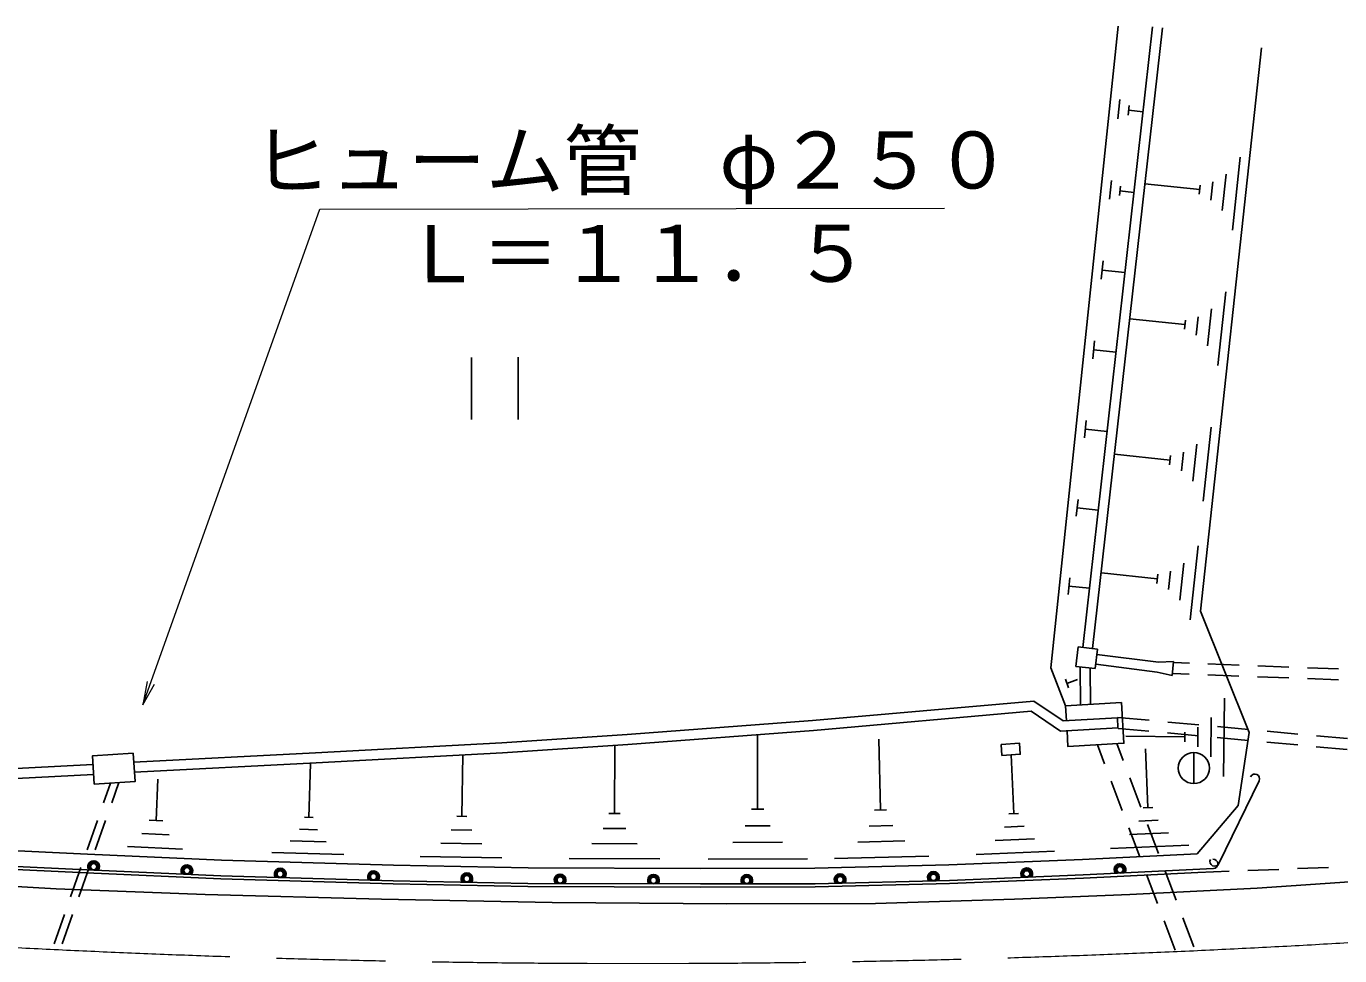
# Model space of a CAD drawing. Units: millimetres, scale not verified. Extents: x 40000 to 680000, y 20000 to 380000.
# Drawn here: x 226566 to 268768, y 278818 to 308673 of the extents above; entities that cross this region are included whole.
import ezdxf
from ezdxf.enums import TextEntityAlignment as Align

# ---------------------------------------------------------------- set-up
doc = ezdxf.new("R2010")
doc.units = ezdxf.units.MM
doc.header["$LTSCALE"] = 1000
doc.linetypes.add('CHAIN', pattern=[18.5, 12, -1.5, 3.5, -1.5])
for name, color, linetype, lineweight in [('M-BGD', 7, 'Continuous', 25), ('M-BMK', 2, 'CHAIN', 13), ('M-STR-HTXT', 7, 'Continuous', 13), ('M-STR-STRC', 7, 'Continuous', 25)]:
    doc.layers.add(name, color=color, linetype=linetype, lineweight=lineweight)
doc.styles.add('ＭＳ ゴシック', font='')
doc.styles.get('ＭＳ ゴシック').set_extended_font_data('MS Gothic')

# ---------------------------------------------------------------- blocks, each defined once
blk = doc.blocks.new('open_arrow')
at = {"color": 0, "linetype": 'Continuous', "lineweight": -2}
blk.add_lwpolyline([(7.5, 1.25), (0, 0), (7.5, -1.25)], dxfattribs=at)

msp = doc.modelspace()

# ---------------------------------------------------------------- linework, layer by layer
at = {"layer": 'M-BGD'}
for p, q in [((260509, 288720), (262756, 308659)), ((260827, 288683), (263074, 308623)), ((261642, 305701), (261707, 306320)), ((261968, 305823), (262000, 306133)), ((261984, 305978), (262449, 305929)), ((265573, 304472), (265318, 302123)), ((265118, 303927), (264991, 302753)), ((261371, 303116), (261434, 303720)), ((261688, 303235), (261720, 303537)), ((264271, 303425), (262510, 303615)), ((264287, 303571), (264255, 303278)), ((264694, 303676), (264631, 303089)), ((261704, 303386), (262157, 303339)), ((261101, 300547), (261163, 301135)), ((261132, 300841), (261867, 300764)), ((265104, 300143), (264848, 297779)), ((263794, 299089), (262021, 299280)), ((263810, 299236), (263778, 298941)), ((264220, 299342), (264156, 298751)), ((264646, 299594), (264518, 298412)), ((260833, 297994), (260893, 298566)), ((240866, 298039), (240868, 296039)), ((242366, 298041), (242368, 296041)), ((260863, 298280), (261578, 298205)), ((260567, 295456), (260625, 296013)), ((260596, 295734), (261292, 295661)), ((264634, 295798), (264377, 293419)), ((264173, 295246), (264044, 294057)), ((263316, 294737), (261531, 294930)), ((263332, 294886), (263300, 294589)), ((263744, 294992), (263680, 294397)), ((260302, 292933), (260359, 293475)), ((260330, 293204), (261007, 293133)), ((264221, 291983), (263964, 289603)), ((263760, 291431), (263632, 290241)), ((260039, 290426), (260094, 290952)), ((262903, 290922), (261118, 291115)), ((262919, 291071), (262887, 290773)), ((263332, 291176), (263267, 290582)), ((260066, 290689), (260723, 290620)), ((260361, 288738), (260288, 288112)), ((260361, 288738), (260986, 288665)), ((260986, 288665), (260913, 288039)), ((260966, 288497), (262946, 288246)), ((263430, 288270), (262946, 288246)), ((263389, 287816), (263430, 288270)), ((260288, 288112), (260913, 288039)), ((260440, 286872), (260430, 288095)), ((260760, 286891), (260750, 288058)), ((260929, 288179), (262906, 287929)), ((262906, 287929), (263389, 287816)), ((263930, 287863), (263395, 287884)), ((263936, 288213), (263427, 288233)), ((265529, 287803), (264530, 287841)), ((265534, 288153), (264535, 288191)), ((267133, 288092), (266134, 288130)), ((268732, 288031), (267733, 288069)), ((260056, 287428), (259953, 287698)), ((260004, 287563), (260342, 287692)), ((267128, 287742), (266129, 287780)), ((268727, 287681), (267728, 287719)), ((265065, 287091), (265036, 284570)), ((261624, 286475), (262648, 286381)), ((261643, 286139), (261625, 286458)), ((263245, 286325), (264241, 286233)), ((264214, 286156), (264206, 285525)), ((264638, 286466), (264623, 285205)), ((264838, 286178), (265834, 286086)), ((250065, 283524), (250060, 285918)), ((254014, 283500), (253960, 285777)), ((261644, 286122), (262638, 286030)), ((263790, 285845), (261899, 285868)), ((263235, 285975), (264231, 285883)), ((263792, 286003), (263788, 285688)), ((264828, 285827), (265824, 285735)), ((266432, 286031), (267427, 285939)), ((268025, 285883), (269021, 285791)), ((245466, 283388), (245474, 285572)), ((261211, 284985), (260980, 285592)), ((261813, 285090), (261608, 285630)), ((262606, 283576), (262527, 285466)), ((264081, 285347), (264082, 284347)), ((266422, 285680), (267417, 285588)), ((268015, 285533), (269010, 285441)), ((228709, 284962), (223371, 284684)), ((235645, 283261), (235696, 284996)), ((240560, 283296), (240597, 285267)), ((258292, 283383), (258213, 285272)), ((228729, 284643), (223388, 284365)), ((230736, 283165), (230796, 284490)), ((262380, 283593), (262025, 284528)), ((229048, 283733), (229269, 284363)), ((229311, 283728), (229540, 284381)), ((261778, 283488), (261423, 284423)), ((266176, 284439), (264883, 281780)), ((235789, 283257), (235500, 283266)), ((240724, 283293), (240395, 283299)), ((245648, 283388), (245285, 283389)), ((250264, 283524), (249865, 283523)), ((254204, 283505), (253825, 283496)), ((258449, 283389), (258134, 283376)), ((262764, 283583), (262449, 283570)), ((228518, 282223), (228849, 283167)), ((228781, 282218), (229113, 283161)), ((230957, 283155), (230516, 283175)), ((235923, 282867), (235344, 282884)), ((240880, 282852), (240223, 282865)), ((245829, 282902), (245101, 282904)), ((250465, 282992), (249667, 282991)), ((254406, 283003), (253647, 282985)), ((258624, 282976), (257994, 282949)), ((262345, 281992), (261991, 282927)), ((263271, 282763), (262012, 282710)), ((262939, 283170), (262309, 283143)), ((262947, 282097), (262592, 283032)), ((222380, 282370), (228531, 282079)), ((231158, 282704), (230275, 282743)), ((236201, 282473), (235044, 282507)), ((241200, 282408), (239886, 282433)), ((246191, 282416), (244735, 282420)), ((250865, 282461), (249269, 282458)), ((254797, 282506), (253279, 282470)), ((258957, 282569), (257697, 282516)), ((263919, 282369), (261399, 282264)), ((231580, 282243), (229814, 282322)), ((236768, 282070), (234454, 282139)), ((241849, 281958), (239221, 282007)), ((246918, 281928), (244006, 281937)), ((251664, 281931), (248472, 281924)), ((255568, 282018), (252532, 281946)), ((259604, 282176), (257085, 282070)), ((227989, 280713), (228320, 281657)), ((228252, 280708), (228583, 281652)), ((263514, 280601), (263160, 281536)), ((264214, 281491), (265213, 281530)), ((265813, 281554), (266812, 281593)), ((267412, 281616), (268411, 281655)), ((262912, 280496), (262558, 281431)), ((227459, 279203), (227790, 280147)), ((227722, 279198), (228053, 280142)), ((263479, 279000), (263125, 279935)), ((264081, 279105), (263727, 280040))]:
    msp.add_line(p, q, dxfattribs=at)
for points in [[(261652, 308673), (259489, 288068), (259959, 286843)], [(264185, 282091), (265504, 283641), (265857, 285989), (264296, 289886), (266254, 307977)], [(261625, 286458), (259884, 286361), (258943, 286997), (251832, 286375), (245875, 285919), (241848, 285655), (235859, 285335), (230021, 285031)], [(261643, 286139), (259794, 286035), (258858, 286669), (251858, 286056), (245898, 285600), (241867, 285335), (235876, 285015), (230041, 284711)], [(261755, 286950), (259959, 286843), (259988, 286367)], [(260007, 286047), (260037, 285536), (261833, 285643), (261755, 286950)], [(228530, 282079), (232835, 281886), (238369, 281723), (242689, 281642), (248232, 281624), (251905, 281631), (256209, 281733), (260504, 281913), (264185, 282091)], [(222352, 281771), (228503, 281479), (232813, 281286), (238354, 281123), (242683, 281042), (248232, 281024), (251913, 281031), (256229, 281134), (260531, 281314), (264214, 281491)], [(264709, 281615), (260527, 281413), (256226, 281234), (251912, 281131), (248232, 281124), (242684, 281142), (238357, 281223), (232817, 281386), (228508, 281579), (222357, 281870)]]:
    msp.add_lwpolyline(points, dxfattribs=at)
for points in [[(230002, 285322), (228691, 285238), (228749, 284330), (230060, 284414)], [(257893, 285606), (258480, 285643), (258502, 285290), (257916, 285253)]]:
    msp.add_lwpolyline(points, close=True, dxfattribs=at)
for centre, radius in [((264081, 284847), 500), ((228731, 281682), 100), ((228731, 281682), 100), ((228731, 281682), 100), ((231728, 281548), 100), ((231728, 281548), 100), ((231728, 281548), 100), ((234724, 281443), 100), ((234724, 281443), 100), ((234724, 281443), 100), ((258711, 281450), 100), ((258711, 281450), 100), ((258711, 281450), 100), ((261707, 281583), 100), ((261707, 281583), 100), ((261707, 281583), 100), ((237723, 281355), 100), ((237723, 281355), 100), ((237723, 281355), 100), ((240721, 281291), 112), ((240721, 281291), 100), ((240721, 281291), 100), ((240721, 281291), 100), ((243719, 281251), 100), ((243719, 281251), 100), ((243719, 281251), 100), ((246719, 281241), 100), ((246719, 281241), 100), ((246719, 281241), 100), ((249718, 281239), 112), ((249718, 281239), 100), ((249718, 281239), 100), ((249718, 281239), 100), ((252716, 281263), 112), ((252716, 281263), 100), ((252716, 281263), 100), ((252716, 281263), 100), ((255715, 281334), 112), ((255715, 281334), 100), ((255715, 281334), 100), ((255715, 281334), 100)]:
    msp.add_circle(centre, radius, dxfattribs=at)
for centre, radius, start, end in [((266041, 284504), 150, 334.0619, 154.0619), ((264702, 281765), 150, 272.7615, 92.7615), ((228731, 281682), 188, 320.5664, 214.3062), ((228731, 281682), 150, 308.8459, 226.0267), ((228731, 281682), 112, 267.43633, 267.43626), ((231728, 281548), 188, 320.5664, 214.3062), ((231728, 281548), 150, 308.8459, 226.0267), ((231728, 281548), 112, 267.43633, 267.43626), ((234724, 281443), 188, 321.4445, 215.1843), ((234724, 281443), 150, 309.724, 226.9047), ((234724, 281443), 112, 268.3144, 268.3143), ((237723, 281355), 188, 321.4445, 215.1843), ((237723, 281355), 150, 309.724, 226.9047), ((255715, 281334), 188, 324.4884, 218.2282), ((258711, 281450), 188, 325.5248, 219.2646), ((258711, 281450), 150, 313.8043, 230.985), ((258711, 281450), 112, 272.3947, 272.3946), ((261707, 281583), 188, 325.8916, 219.6314), ((261707, 281583), 150, 314.1712, 231.3519), ((261707, 281583), 112, 272.7616, 272.7615), ((264748, 281845), 150, 154.0619, 334.0619), ((237723, 281355), 112, 268.3144, 268.3143), ((240721, 281291), 188, 322.0486, 215.7884), ((240721, 281291), 150, 310.3281, 227.5088), ((243719, 281251), 188, 322.9441, 216.6839), ((243719, 281251), 150, 311.2237, 228.4044), ((243719, 281251), 112, 269.8141, 269.814), ((246719, 281241), 188, 322.9441, 216.6839), ((246719, 281241), 150, 311.2237, 228.4044), ((246719, 281241), 112, 269.8141, 269.814), ((249718, 281239), 188, 323.2491, 216.9889), ((249718, 281239), 150, 311.5287, 228.7094), ((252716, 281263), 188, 324.4884, 218.2282), ((252716, 281263), 150, 312.768, 229.9487), ((255715, 281334), 150, 312.768, 229.9487)]:
    msp.add_arc(centre, radius, start, end, dxfattribs=at)
at = {"layer": 'M-BMK'}
msp.add_arc((246192, 668571), 390000, 263.5971, 273.43431, dxfattribs=at)
at = {"layer": 'M-STR-HTXT'}
msp.add_lwpolyline([(230312, 286873), (235994, 302803), (256072, 302826)], dxfattribs=at)
at = {"layer": 'M-STR-STRC'}
for points in [[(162621, 287555), (181220, 285443), (201585, 283124), (207737, 282455), (212831, 281974), (217539, 281596), (222367, 281264), (227530, 280968), (232317, 280783), (237976, 280637), (243467, 280532), (249070, 280480), (253852, 280500), (258314, 280632), (262020, 280787)], [(262020, 280787), (266115, 280986), (270483, 281288), (287712, 282626), (297340, 283379), (303046, 283780), (308225, 284075), (312214, 284239), (317786, 284377), (324342, 284457), (330952, 284438), (337864, 284348), (344263, 284182), (349711, 284003)]]:
    msp.add_lwpolyline(points, dxfattribs=at)

# ---------------------------------------------------------------- block references
at = {"layer": 'M-STR-HTXT', "xscale": 100, "yscale": 100, "rotation": 70.4}
msp.add_blockref('open_arrow', (230312, 286873), dxfattribs=at)

# ---------------------------------------------------------------- texts
at = {"layer": 'M-STR-HTXT', "style": 'ＭＳ ゴシック'}
for s, p in [('ヒューム管\u3000φ２５０', (246031, 304364)), ('Ｌ＝１１．５', (246197, 301375))]:
    msp.add_text(s, height=1833, rotation=0.066, dxfattribs=at).set_placement(p, align=Align.MIDDLE_CENTER)

doc.saveas('drawing.dxf')
